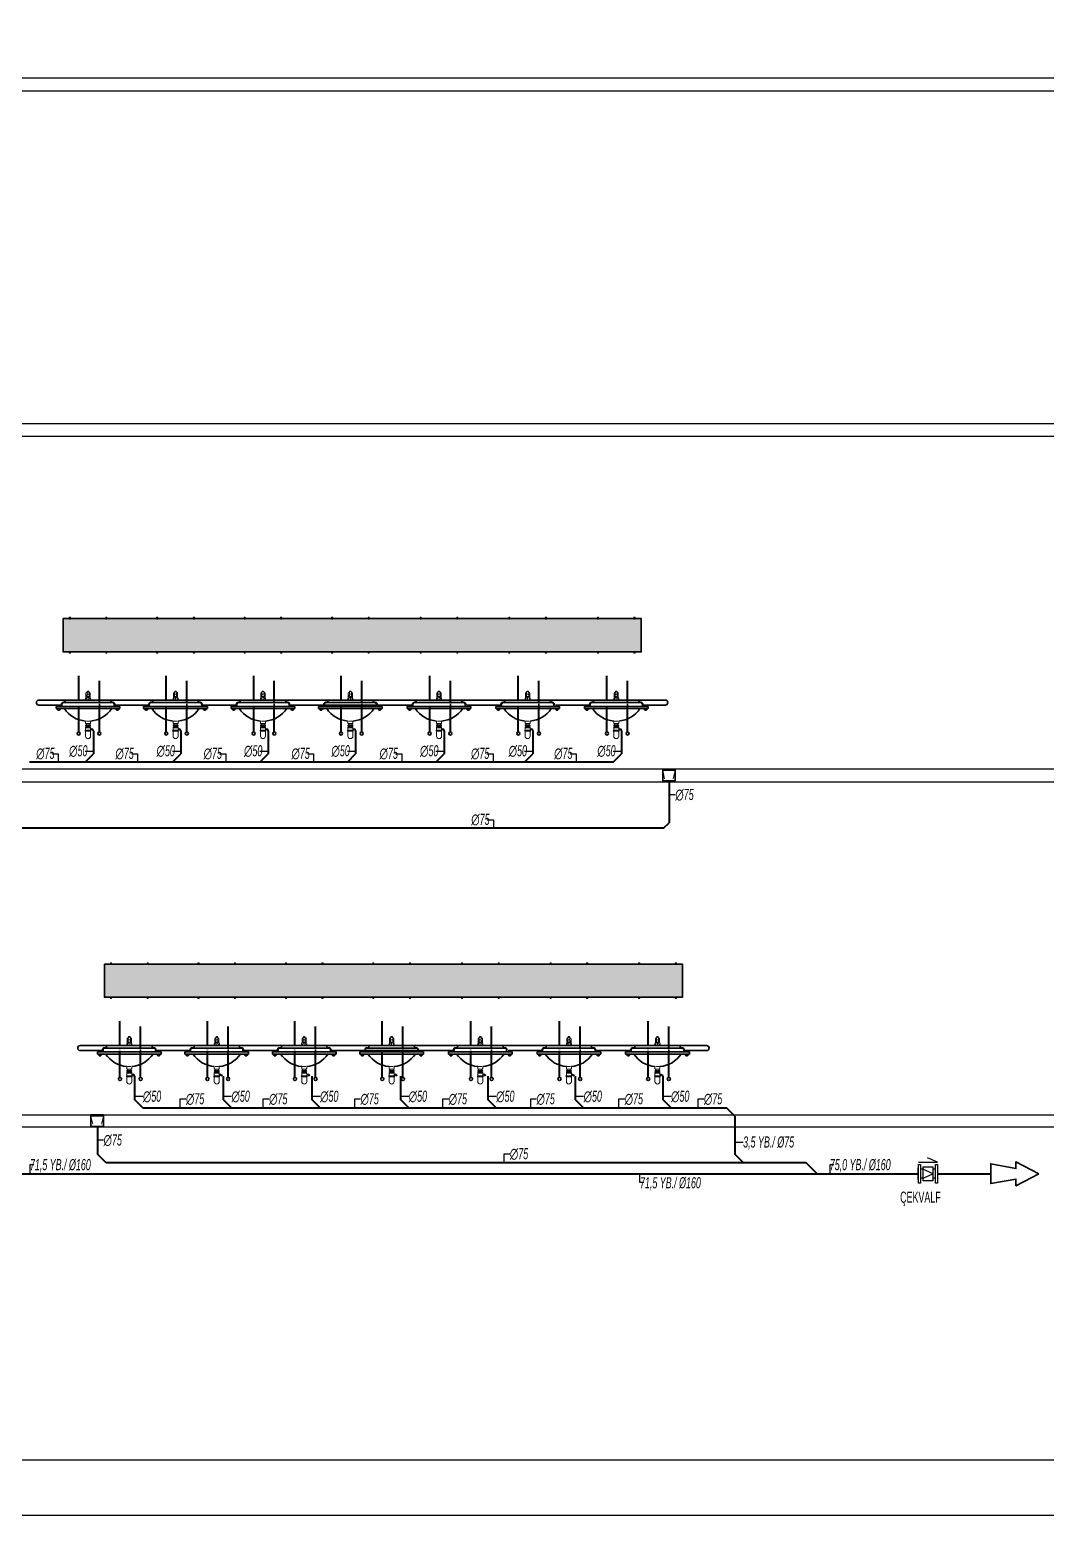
# Model space of a CAD drawing. Header units: centimetres. Extents: x 372964 to 529194, y 28783 to 59011.
# Drawn here: x 518176 to 520008, y 50011 to 52688 of the extents above; entities that cross this region are included whole.
import ezdxf
from ezdxf.enums import TextEntityAlignment as Align

# ---------------------------------------------------------------- set-up
doc = ezdxf.new("R2010")
doc.units = ezdxf.units.CM
doc.linetypes.add('SICAKSU1', pattern=[75, 60, -6, 0, -3, 0, -6])
doc.linetypes.add('SOGUKSU1', pattern=[72, 60, -6, 0, -6])
for name, color, linetype, lineweight in [('0-KRCN-SHT-02CIHAZ', 132, 'Continuous', 25), ('0-KRCN-SHT-LAVABO', 171, 'Continuous', 35), ('0-KRCN-SHT-PİSSU-BORU', 220, 'PISSU_LINE50', 40), ('0-KRCN-SHT-ROGAR', 151, 'Continuous', 35), ('0-KRCN-SHT-SICAKSU', 50, 'SICAKSU1', 40), ('0-KRCN-SHT-SOGUKSU', 141, 'SOGUKSU1', 40), ('0-KRCN-SHT-SÜZGEÇBANYO', 171, 'Continuous', 35), ('0-KRCN-SHT-YAZI-ÇAP-PİSSU', 41, 'Continuous', 30), ('0-KRCN-SHT-ÇEKVALF', 4, 'Continuous', 25), ('0-KRCN-Z-ANTET', 71, 'Continuous', 30)]:
    doc.layers.add(name, color=color, linetype=linetype, lineweight=lineweight)
doc.styles.add('MUF', font='isocpeur.ttf')
doc.styles.add('style2', font='ARIALN.TTF', dxfattribs={"height": 0.1})
doc.styles.add('ÇAP-2', font='ARIALNBI.TTF')
doc.linetypes.add('PISSU_LINE50', pattern='A,50,-10,["C",MUF,S=10,R=0,X=1,Y=-5],0', length=60)

# ---------------------------------------------------------------- blocks, each defined once
blk = doc.blocks.new('0-MEK-SHT-ZKLN-LAV.TEZGAHALTI YEDİLİ')
at = {"layer": '0-KRCN-SHT-LAVABO', "linetype": 'Continuous', "lineweight": 20}
h = blk.add_hatch(dxfattribs=at)
h.set_pattern_fill('DASH', color=120, scale=1.5, angle=45)
h.paths.add_polyline_path([(-285.8, 141), (-285.8, 141.6), (-284.4, 141.6), (-284.4, 141), (-241.9, 141), (-241.9, 141.6), (-240.5, 141.6), (-240.5, 141), (-180.8, 141), (-180.8, 141.6), (-179.4, 141.6), (-179.4, 141), (-136.8, 141), (-136.8, 141.6), (-135.4, 141.6), (-135.4, 141), (-75.7, 141), (-75.7, 141.6), (-74.3, 141.6), (-74.3, 141), (-31.8, 141), (-31.8, 141.6), (-30.4, 141.6), (-30.4, 141), (29.4, 141), (29.4, 141.6), (30.8, 141.6), (30.8, 141), (73.3, 141), (73.3, 141.6), (74.7, 141.6), (74.7, 141), (135.8, 141), (135.8, 141.6), (137.2, 141.6), (137.2, 141), (179.8, 141), (179.8, 141.6), (181.2, 141.6), (181.2, 141), (401.4, 141), (401.4, 181), (181.2, 181), (181.2, 180.4), (179.8, 180.4), (179.8, 181), (137.2, 181), (137.2, 180.4), (135.8, 180.4), (135.8, 181), (74.7, 181), (74.7, 180.4), (73.3, 180.4), (73.3, 181), (30.8, 181), (30.8, 180.4), (29.4, 180.4), (29.4, 181), (-30.4, 181), (-30.4, 180.4), (-31.8, 180.4), (-31.8, 181), (-74.3, 181), (-74.3, 180.4), (-75.7, 180.4), (-75.7, 181), (-135.4, 181), (-135.4, 180.4), (-136.8, 180.4), (-136.8, 181), (-179.4, 181), (-179.4, 180.4), (-180.8, 180.4), (-180.8, 181), (-240.5, 181), (-240.5, 180.4), (-241.9, 180.4), (-241.9, 181), (-284.4, 181), (-284.4, 180.4), (-285.8, 180.4), (-285.8, 181), (-293.1, 181), (-293.1, 141)])
at = {"layer": '0-KRCN-SHT-LAVABO', "color": 120, "linetype": 'Continuous', "lineweight": 20}
for p, q in [((-285.8, 182.5), (-285.8, 180.4)), ((-284.4, 182.5), (-285.8, 182.5)), ((-285.8, 180.4), (-284.4, 180.4)), ((-284.4, 180.4), (-284.4, 182.5)), ((-241.9, 180.4), (-241.9, 182.5)), ((-241.9, 182.5), (-240.5, 182.5)), ((-240.5, 180.4), (-241.9, 180.4)), ((-240.5, 182.5), (-240.5, 180.4)), ((-180.8, 182.5), (-180.8, 180.4)), ((-179.4, 182.5), (-180.8, 182.5)), ((-180.8, 180.4), (-179.4, 180.4)), ((-179.4, 180.4), (-179.4, 182.5)), ((-136.8, 180.4), (-136.8, 182.5)), ((-136.8, 182.5), (-135.4, 182.5)), ((-135.4, 180.4), (-136.8, 180.4)), ((-135.4, 182.5), (-135.4, 180.4)), ((-75.7, 182.5), (-75.7, 180.4)), ((-74.3, 182.5), (-75.7, 182.5)), ((-75.7, 180.4), (-74.3, 180.4)), ((-74.3, 180.4), (-74.3, 182.5)), ((-31.8, 180.4), (-31.8, 182.5)), ((-31.8, 182.5), (-30.4, 182.5)), ((-30.4, 180.4), (-31.8, 180.4)), ((-30.4, 182.5), (-30.4, 180.4)), ((29.4, 182.5), (29.4, 180.4)), ((30.8, 182.5), (29.4, 182.5)), ((29.4, 180.4), (30.8, 180.4)), ((30.8, 180.4), (30.8, 182.5)), ((73.3, 180.4), (73.3, 182.5)), ((73.3, 182.5), (74.7, 182.5)), ((74.7, 180.4), (73.3, 180.4)), ((74.7, 182.5), (74.7, 180.4)), ((135.8, 182.5), (135.8, 180.4)), ((137.2, 182.5), (135.8, 182.5)), ((135.8, 180.4), (137.2, 180.4)), ((137.2, 180.4), (137.2, 182.5)), ((179.8, 180.4), (179.8, 182.5)), ((179.8, 182.5), (181.2, 182.5)), ((181.2, 180.4), (179.8, 180.4)), ((181.2, 182.5), (181.2, 180.4)), ((242.3, 182.5), (242.3, 180.4)), ((243.7, 182.5), (242.3, 182.5)), ((242.3, 180.4), (243.7, 180.4)), ((243.7, 180.4), (243.7, 182.5)), ((286.2, 180.4), (286.2, 182.5)), ((286.2, 182.5), (287.6, 182.5)), ((287.6, 180.4), (286.2, 180.4)), ((287.6, 182.5), (287.6, 180.4)), ((348.7, 182.5), (348.7, 180.4)), ((350.1, 182.5), (348.7, 182.5)), ((348.7, 180.4), (350.1, 180.4)), ((350.1, 180.4), (350.1, 182.5)), ((392.7, 180.4), (392.7, 182.5)), ((392.7, 182.5), (394.1, 182.5)), ((394.1, 180.4), (392.7, 180.4)), ((394.1, 182.5), (394.1, 180.4)), ((-285.8, 139.5), (-285.8, 141.6)), ((-285.8, 141.6), (-284.4, 141.6)), ((-284.4, 139.5), (-285.8, 139.5)), ((-284.4, 141.6), (-284.4, 139.5)), ((-240.5, 141.6), (-241.9, 141.6)), ((-241.9, 141.6), (-241.9, 139.5)), ((-241.9, 139.5), (-240.5, 139.5)), ((-240.5, 139.5), (-240.5, 141.6)), ((-180.8, 139.5), (-180.8, 141.6)), ((-180.8, 141.6), (-179.4, 141.6)), ((-179.4, 139.5), (-180.8, 139.5)), ((-179.4, 141.6), (-179.4, 139.5)), ((-135.4, 141.6), (-136.8, 141.6)), ((-136.8, 141.6), (-136.8, 139.5)), ((-136.8, 139.5), (-135.4, 139.5)), ((-135.4, 139.5), (-135.4, 141.6)), ((-75.7, 139.5), (-75.7, 141.6)), ((-75.7, 141.6), (-74.3, 141.6)), ((-74.3, 139.5), (-75.7, 139.5)), ((-74.3, 141.6), (-74.3, 139.5)), ((-30.4, 141.6), (-31.8, 141.6)), ((-31.8, 141.6), (-31.8, 139.5)), ((-31.8, 139.5), (-30.4, 139.5)), ((-30.4, 139.5), (-30.4, 141.6)), ((29.4, 139.5), (29.4, 141.6)), ((29.4, 141.6), (30.8, 141.6)), ((30.8, 139.5), (29.4, 139.5)), ((30.8, 141.6), (30.8, 139.5)), ((74.7, 141.6), (73.3, 141.6)), ((73.3, 141.6), (73.3, 139.5)), ((73.3, 139.5), (74.7, 139.5)), ((74.7, 139.5), (74.7, 141.6)), ((135.8, 139.5), (135.8, 141.6)), ((135.8, 141.6), (137.2, 141.6)), ((137.2, 139.5), (135.8, 139.5)), ((137.2, 141.6), (137.2, 139.5)), ((181.2, 141.6), (179.8, 141.6)), ((179.8, 141.6), (179.8, 139.5)), ((179.8, 139.5), (181.2, 139.5)), ((181.2, 139.5), (181.2, 141.6)), ((242.3, 139.5), (242.3, 141.6)), ((242.3, 141.6), (243.7, 141.6)), ((243.7, 139.5), (242.3, 139.5)), ((243.7, 141.6), (243.7, 139.5)), ((287.6, 141.6), (286.2, 141.6)), ((286.2, 141.6), (286.2, 139.5)), ((286.2, 139.5), (287.6, 139.5)), ((287.6, 139.5), (287.6, 141.6)), ((348.7, 139.5), (348.7, 141.6)), ((348.7, 141.6), (350.1, 141.6)), ((350.1, 139.5), (348.7, 139.5)), ((350.1, 141.6), (350.1, 139.5)), ((394.1, 141.6), (392.7, 141.6)), ((392.7, 141.6), (392.7, 139.5)), ((392.7, 139.5), (394.1, 139.5)), ((394.1, 139.5), (394.1, 141.6)), ((-266.2, 85), (-264.4, 90.1)), ((-265.7, 86.5), (-265.7, 91.7)), ((-264, 93.4), (-264.4, 90.6)), ((-264.1, 93.2), (-262.3, 93.2)), ((-262.9, 93.9), (-263.4, 93.9)), ((-261.9, 90.6), (-262.3, 93.4)), ((-260.1, 85), (-261.9, 90.1)), ((-260.6, 86.5), (-260.6, 91.7)), ((-161.1, 85), (-159.4, 90.1)), ((-160.6, 86.5), (-160.6, 91.7)), ((-159, 93.4), (-159.4, 90.6)), ((-159, 93.2), (-157.2, 93.2)), ((-157.8, 93.9), (-158.4, 93.9)), ((-156.8, 90.6), (-157.2, 93.4)), ((-155, 85), (-156.8, 90.1)), ((-155.6, 86.5), (-155.6, 91.7)), ((-56.1, 85), (-54.3, 90.1)), ((-55.6, 86.5), (-55.6, 91.7)), ((-53.9, 93.4), (-54.3, 90.6)), ((-53.9, 93.2), (-52.1, 93.2)), ((-52.8, 93.9), (-53.3, 93.9)), ((-51.8, 90.6), (-52.2, 93.4)), ((-50, 85), (-51.8, 90.1)), ((-50.5, 86.5), (-50.5, 91.7)), ((49, 85), (50.8, 90.1)), ((49.5, 86.5), (49.5, 91.7)), ((51.1, 93.4), (50.8, 90.6)), ((51.1, 93.2), (52.9, 93.2)), ((52.3, 93.9), (51.7, 93.9)), ((53.3, 90.6), (52.9, 93.4)), ((55.1, 85), (53.3, 90.1)), ((54.5, 86.5), (54.5, 91.7)), ((155.4, 85), (157.2, 90.1)), ((156, 86.5), (156, 91.7)), ((157.6, 93.4), (157.2, 90.6)), ((157.6, 93.2), (159.4, 93.2)), ((158.8, 93.9), (158.2, 93.9)), ((159.7, 90.6), (159.4, 93.4)), ((161.5, 85), (159.7, 90.1)), ((161, 86.5), (161, 91.7)), ((261.9, 85), (263.7, 90.1)), ((262.4, 86.5), (262.4, 91.7)), ((264.1, 93.4), (263.7, 90.6)), ((264, 93.2), (265.8, 93.2)), ((265.2, 93.9), (264.7, 93.9)), ((266.2, 90.6), (265.8, 93.4)), ((268, 85), (266.2, 90.1)), ((267.5, 86.5), (267.5, 91.7)), ((368.4, 85), (370.1, 90.1)), ((368.9, 86.5), (368.9, 91.7)), ((370.5, 93.4), (370.1, 90.6)), ((370.5, 93.2), (372.3, 93.2)), ((371.7, 93.9), (371.1, 93.9)), ((372.7, 90.6), (372.3, 93.4)), ((374.5, 85), (372.7, 90.1)), ((373.9, 86.5), (373.9, 91.7)), ((-266.2, 83), (-266.2, 85)), ((-266.2, 83), (-260.1, 83)), ((-264.1, 86.6), (-266, 83)), ((-263.2, 86.6), (-263.2, 83)), ((-262.2, 86.6), (-260.3, 83)), ((-260.1, 83), (-260.1, 85)), ((-161.1, 83), (-161.1, 85)), ((-161.1, 83), (-155, 83)), ((-159.1, 86.6), (-161, 83)), ((-158.1, 86.6), (-158.1, 83)), ((-157.1, 86.6), (-155.2, 83)), ((-155, 83), (-155, 85)), ((-56.1, 83), (-56.1, 85)), ((-56.1, 83), (-50, 83)), ((-54, 86.6), (-55.9, 83)), ((-53, 86.6), (-53, 83)), ((-52.1, 86.6), (-50.2, 83)), ((-50, 83), (-50, 85)), ((49, 83), (49, 85)), ((49, 83), (55.1, 83)), ((51, 86.6), (49.2, 83)), ((52, 86.6), (52, 83)), ((53, 86.6), (54.9, 83)), ((55.1, 83), (55.1, 85)), ((155.4, 83), (155.4, 85)), ((155.4, 83), (161.5, 83)), ((157.5, 86.6), (155.6, 83)), ((158.5, 86.6), (158.5, 83)), ((159.5, 86.6), (161.3, 83)), ((161.5, 83), (161.5, 85)), ((261.9, 83), (261.9, 85)), ((261.9, 83), (268, 83)), ((264, 86.6), (262.1, 83)), ((264.9, 86.6), (264.9, 83)), ((265.9, 86.6), (267.8, 83)), ((268, 83), (268, 85)), ((368.4, 83), (368.4, 85)), ((368.4, 83), (374.5, 83)), ((370.4, 86.6), (368.5, 83)), ((371.4, 86.6), (371.4, 83)), ((372.4, 86.6), (374.3, 83)), ((374.5, 83), (374.5, 85)), ((-266.2, 55.3), (-266.2, 57.9)), ((-260.7, 54.8), (-265.7, 54.8)), ((-265.2, 54.8), (-265.2, 53.2)), ((-261.2, 54.8), (-261.2, 53.2)), ((-260.2, 57.9), (-260.2, 55.3)), ((-161.1, 55.3), (-161.1, 57.9)), ((-155.6, 54.8), (-160.6, 54.8)), ((-160.1, 54.8), (-160.1, 53.2)), ((-156.1, 54.8), (-156.1, 53.2)), ((-155.1, 57.9), (-155.1, 55.3)), ((-56, 55.3), (-56, 57.9)), ((-50.5, 54.8), (-55.5, 54.8)), ((-55, 54.8), (-55, 53.2)), ((-51, 54.8), (-51, 53.2)), ((-50, 57.9), (-50, 55.3)), ((49, 55.3), (49, 57.9)), ((54.5, 54.8), (49.5, 54.8)), ((50, 54.8), (50, 53.2)), ((54, 54.8), (54, 53.2)), ((55, 57.9), (55, 55.3)), ((155.5, 55.3), (155.5, 57.9)), ((161, 54.8), (156, 54.8)), ((156.5, 54.8), (156.5, 53.2)), ((160.5, 54.8), (160.5, 53.2)), ((161.5, 57.9), (161.5, 55.3)), ((261.9, 55.3), (261.9, 57.9)), ((267.4, 54.8), (262.4, 54.8)), ((262.9, 54.8), (262.9, 53.2)), ((266.9, 54.8), (266.9, 53.2)), ((267.9, 57.9), (267.9, 55.3)), ((368.4, 55.3), (368.4, 57.9)), ((373.9, 54.8), (368.9, 54.8)), ((369.4, 54.8), (369.4, 53.2)), ((373.4, 54.8), (373.4, 53.2)), ((374.4, 57.9), (374.4, 55.3)), ((-266.7, 46.3), (-266.7, 46.1)), ((-266.2, 49.3), (-266.2, 46.8)), ((-260.2, 46.8), (-266.2, 46.8)), ((-266.2, 45.6), (-260.2, 45.6)), ((-266.2, 45.6), (-266.2, 39.8)), ((-266.1, 52.7), (-266.1, 52.5)), ((-266.1, 50.5), (-266.1, 50.3)), ((-260.7, 49.8), (-265.7, 49.8)), ((-260.7, 53.2), (-265.6, 53.2)), ((-265.6, 52), (-260.7, 52)), ((-260.7, 51), (-265.6, 51)), ((-265.6, 49.8), (-260.7, 49.8)), ((-265.2, 52), (-265.2, 51)), ((-263.2, 36.8), (-263.2, 36.8)), ((-261.2, 52), (-261.2, 51)), ((-260.2, 52.5), (-260.2, 52.7)), ((-260.2, 50.3), (-260.2, 50.5)), ((-260.2, 46.8), (-260.2, 49.3)), ((-260.2, 39.8), (-260.2, 45.6)), ((-259.7, 46.1), (-259.7, 46.3)), ((-161.6, 46.3), (-161.6, 46.1)), ((-161.1, 52.7), (-161.1, 52.5)), ((-161.1, 50.5), (-161.1, 50.3)), ((-161.1, 49.3), (-161.1, 46.8)), ((-155.1, 46.8), (-161.1, 46.8)), ((-161.1, 45.6), (-155.1, 45.6)), ((-161.1, 45.6), (-161.1, 39.8)), ((-155.6, 53.2), (-160.6, 53.2)), ((-160.6, 52), (-155.6, 52)), ((-155.6, 51), (-160.6, 51)), ((-160.6, 49.8), (-155.6, 49.8)), ((-155.6, 49.8), (-160.6, 49.8)), ((-160.1, 52), (-160.1, 51)), ((-158.1, 36.8), (-158.1, 36.8)), ((-156.1, 52), (-156.1, 51)), ((-155.1, 52.5), (-155.1, 52.7)), ((-155.1, 50.3), (-155.1, 50.5)), ((-155.1, 46.8), (-155.1, 49.3)), ((-155.1, 39.8), (-155.1, 45.6)), ((-154.6, 46.1), (-154.6, 46.3)), ((-56.5, 46.3), (-56.5, 46.1)), ((-56, 52.7), (-56, 52.5)), ((-56, 50.5), (-56, 50.3)), ((-56, 49.3), (-56, 46.8)), ((-50, 46.8), (-56, 46.8)), ((-56, 45.6), (-50, 45.6)), ((-56, 45.6), (-56, 39.8)), ((-50.6, 53.2), (-55.5, 53.2)), ((-55.5, 52), (-50.6, 52)), ((-50.6, 51), (-55.5, 51)), ((-55.5, 49.8), (-50.6, 49.8)), ((-50.5, 49.8), (-55.5, 49.8)), ((-55, 52), (-55, 51)), ((-53, 36.8), (-53, 36.8)), ((-51, 52), (-51, 51)), ((-50.1, 52.5), (-50.1, 52.7)), ((-50.1, 50.3), (-50.1, 50.5)), ((-50, 46.8), (-50, 49.3)), ((-50, 39.8), (-50, 45.6)), ((-49.5, 46.1), (-49.5, 46.3)), ((48.5, 46.3), (48.5, 46.1)), ((49, 49.3), (49, 46.8)), ((55, 46.8), (49, 46.8)), ((49, 45.6), (55, 45.6)), ((49, 45.6), (49, 39.8)), ((49.1, 52.7), (49.1, 52.5)), ((49.1, 50.5), (49.1, 50.3)), ((54.5, 49.8), (49.5, 49.8)), ((54.5, 53.2), (49.6, 53.2)), ((49.6, 52), (54.5, 52)), ((54.5, 51), (49.6, 51)), ((49.6, 49.8), (54.5, 49.8)), ((50, 52), (50, 51)), ((52, 36.8), (52, 36.8)), ((54, 52), (54, 51)), ((55, 52.5), (55, 52.7)), ((55, 50.3), (55, 50.5)), ((55, 46.8), (55, 49.3)), ((55, 39.8), (55, 45.6)), ((55.5, 46.1), (55.5, 46.3)), ((155, 46.3), (155, 46.1)), ((155.5, 52.7), (155.5, 52.5)), ((155.5, 50.5), (155.5, 50.3)), ((155.5, 49.3), (155.5, 46.8)), ((161.5, 46.8), (155.5, 46.8)), ((155.5, 45.6), (161.5, 45.6)), ((155.5, 45.6), (155.5, 39.8)), ((160.9, 53.2), (156, 53.2)), ((156, 52), (160.9, 52)), ((160.9, 51), (156, 51)), ((156, 49.8), (160.9, 49.8)), ((161, 49.8), (156, 49.8)), ((156.5, 52), (156.5, 51)), ((158.5, 36.8), (158.5, 36.8)), ((160.5, 52), (160.5, 51)), ((161.4, 52.5), (161.4, 52.7)), ((161.4, 50.3), (161.4, 50.5)), ((161.5, 46.8), (161.5, 49.3)), ((161.5, 39.8), (161.5, 45.6)), ((162, 46.1), (162, 46.3)), ((261.4, 46.3), (261.4, 46.1)), ((261.9, 49.3), (261.9, 46.8)), ((267.9, 46.8), (261.9, 46.8)), ((261.9, 45.6), (267.9, 45.6)), ((261.9, 45.6), (261.9, 39.8)), ((262, 52.7), (262, 52.5)), ((262, 50.5), (262, 50.3)), ((267.4, 49.8), (262.4, 49.8)), ((267.4, 53.2), (262.5, 53.2)), ((262.5, 52), (267.4, 52)), ((267.4, 51), (262.5, 51)), ((262.5, 49.8), (267.4, 49.8)), ((262.9, 52), (262.9, 51)), ((264.9, 36.8), (264.9, 36.8)), ((266.9, 52), (266.9, 51)), ((267.9, 52.5), (267.9, 52.7)), ((267.9, 50.3), (267.9, 50.5)), ((267.9, 46.8), (267.9, 49.3)), ((267.9, 39.8), (267.9, 45.6)), ((268.4, 46.1), (268.4, 46.3)), ((367.9, 46.3), (367.9, 46.1)), ((368.4, 52.7), (368.4, 52.5)), ((368.4, 50.5), (368.4, 50.3)), ((368.4, 49.3), (368.4, 46.8)), ((374.4, 46.8), (368.4, 46.8)), ((368.4, 45.6), (374.4, 45.6)), ((368.4, 45.6), (368.4, 39.8)), ((373.9, 53.2), (368.9, 53.2)), ((368.9, 52), (373.9, 52)), ((373.9, 51), (368.9, 51)), ((368.9, 49.8), (373.9, 49.8)), ((373.9, 49.8), (368.9, 49.8)), ((369.4, 52), (369.4, 51)), ((371.4, 36.8), (371.4, 36.8)), ((373.4, 52), (373.4, 51)), ((374.4, 52.5), (374.4, 52.7)), ((374.4, 50.3), (374.4, 50.5)), ((374.4, 46.8), (374.4, 49.3)), ((374.4, 39.8), (374.4, 45.6)), ((374.9, 46.1), (374.9, 46.3))]:
    blk.add_line(p, q, dxfattribs=at)
at = {"layer": '0-KRCN-SHT-LAVABO', "linetype": 'Continuous'}
for p, q in [((430.4, 83), (-322.2, 83)), ((-295.2, 77), (-322.2, 77)), ((-301.4, 75.4), (-301.4, 72.9)), ((-224.9, 75.4), (-301.4, 75.4)), ((-301.4, 72.9), (-224.9, 72.9)), ((-300.3, 72.9), (-300.3, 71.9)), ((-296.8, 71.7), (-299.9, 71.7)), ((-299.4, 77), (-299.4, 75.4)), ((-299.4, 72.9), (-299.4, 71.9)), ((-299.4, 71.7), (-299.4, 70.9)), ((-297.4, 77), (-297.4, 75.4)), ((-297.4, 72.9), (-297.4, 71.9)), ((-297.4, 71.7), (-297.4, 70.9)), ((-296.5, 72.9), (-296.5, 71.9)), ((-295.2, 77), (-295.2, 78)), ((-294.7, 78), (-294.7, 75.9)), ((-292.7, 80.5), (-290.5, 80.5)), ((-233.7, 80), (-292.7, 80)), ((-290.5, 83), (-290.5, 80.5)), ((-235.8, 83), (-235.8, 80.5)), ((-233.7, 80.5), (-235.8, 80.5)), ((-231.7, 75.9), (-231.7, 78)), ((-231.2, 77), (-231.2, 78)), ((-231.2, 77), (-190.1, 77)), ((-229.8, 72.9), (-229.8, 71.9)), ((-229.5, 71.7), (-226.4, 71.7)), ((-228.9, 77), (-228.9, 75.4)), ((-228.9, 72.9), (-228.9, 71.9)), ((-228.9, 71.7), (-228.9, 70.9)), ((-226.9, 77), (-226.9, 75.4)), ((-226.9, 72.9), (-226.9, 71.9)), ((-226.9, 71.7), (-226.9, 70.9)), ((-226, 72.9), (-226, 71.9)), ((-224.9, 72.9), (-224.9, 75.4)), ((-196.4, 75.4), (-196.4, 72.9)), ((-119.8, 75.4), (-196.4, 75.4)), ((-196.4, 72.9), (-119.8, 72.9)), ((-195.2, 72.9), (-195.2, 71.9)), ((-191.8, 71.7), (-194.9, 71.7)), ((-194.3, 77), (-194.3, 75.4)), ((-194.3, 72.9), (-194.3, 71.9)), ((-194.3, 71.7), (-194.3, 70.9)), ((-192.3, 77), (-192.3, 75.4)), ((-192.3, 72.9), (-192.3, 71.9)), ((-192.3, 71.7), (-192.3, 70.9)), ((-191.4, 72.9), (-191.4, 71.9)), ((-190.1, 77), (-190.1, 78)), ((-190.1, 77), (-190.1, 78)), ((-189.6, 78), (-189.6, 75.9)), ((-187.6, 80.5), (-185.4, 80.5)), ((-128.6, 80), (-187.6, 80)), ((-185.4, 83), (-185.4, 80.5)), ((-130.8, 83), (-130.8, 80.5)), ((-128.6, 80.5), (-130.8, 80.5)), ((-126.6, 75.9), (-126.6, 78)), ((-126.1, 77), (-126.1, 78)), ((-126.1, 77), (-85, 77)), ((-124.8, 72.9), (-124.8, 71.9)), ((-124.4, 71.7), (-121.3, 71.7)), ((-123.9, 77), (-123.9, 75.4)), ((-123.9, 72.9), (-123.9, 71.9)), ((-123.9, 71.7), (-123.9, 70.9)), ((-121.9, 77), (-121.9, 75.4)), ((-121.9, 72.9), (-121.9, 71.9)), ((-121.9, 71.7), (-121.9, 70.9)), ((-121, 72.9), (-121, 71.9)), ((-119.8, 72.9), (-119.8, 75.4)), ((-91.3, 75.4), (-91.3, 72.9)), ((-14.8, 75.4), (-91.3, 75.4)), ((-91.3, 72.9), (-14.8, 72.9)), ((-90.2, 72.9), (-90.2, 71.9)), ((-86.7, 71.7), (-89.8, 71.7)), ((-89.3, 77), (-89.3, 75.4)), ((-89.3, 72.9), (-89.3, 71.9)), ((-89.3, 71.7), (-89.3, 70.9)), ((-87.3, 77), (-87.3, 75.4)), ((-87.3, 72.9), (-87.3, 71.9)), ((-87.3, 71.7), (-87.3, 70.9)), ((-86.4, 72.9), (-86.4, 71.9)), ((-85, 77), (-85, 78)), ((-84.5, 78), (-84.5, 75.9)), ((-82.5, 80.5), (-80.4, 80.5)), ((-23.5, 80), (-82.5, 80)), ((-80.4, 83), (-80.4, 80.5)), ((-25.7, 83), (-25.7, 80.5)), ((-23.5, 80.5), (-25.7, 80.5)), ((-21.5, 75.9), (-21.5, 78)), ((-21, 77), (-21, 78)), ((-21, 77), (126.5, 77)), ((-19.7, 72.9), (-19.7, 71.9)), ((-19.4, 71.7), (-16.3, 71.7)), ((-18.8, 77), (-18.8, 75.4)), ((-18.8, 72.9), (-18.8, 71.9)), ((-18.8, 71.7), (-18.8, 70.9)), ((-16.8, 77), (-16.8, 75.4)), ((-16.8, 72.9), (-16.8, 71.9)), ((-16.8, 71.7), (-16.8, 70.9)), ((-15.9, 72.9), (-15.9, 71.9)), ((-14.8, 72.9), (-14.8, 75.4)), ((13.7, 75.4), (13.7, 72.9)), ((90.3, 75.4), (13.7, 75.4)), ((13.7, 72.9), (90.3, 72.9)), ((14.9, 72.9), (14.9, 71.9)), ((18.3, 71.7), (15.3, 71.7)), ((15.8, 77), (15.8, 75.4)), ((15.8, 72.9), (15.8, 71.9)), ((15.8, 71.7), (15.8, 70.9)), ((17.8, 77), (17.8, 75.4)), ((17.8, 72.9), (17.8, 71.9)), ((17.8, 71.7), (17.8, 70.9)), ((18.7, 72.9), (18.7, 71.9)), ((20, 77), (20, 78)), ((20.5, 78), (20.5, 75.9)), ((22.5, 80.5), (24.7, 80.5)), ((81.5, 80), (22.5, 80)), ((24.7, 83), (24.7, 80.5)), ((79.4, 83), (79.4, 80.5)), ((81.5, 80.5), (79.4, 80.5)), ((83.5, 75.9), (83.5, 78)), ((84, 77), (84, 78)), ((85.3, 72.9), (85.3, 71.9)), ((85.7, 71.7), (88.8, 71.7)), ((86.2, 77), (86.2, 75.4)), ((86.2, 72.9), (86.2, 71.9)), ((86.2, 71.7), (86.2, 70.9)), ((88.2, 77), (88.2, 75.4)), ((88.2, 72.9), (88.2, 71.9)), ((88.2, 71.7), (88.2, 70.9)), ((89.1, 72.9), (89.1, 71.9)), ((90.3, 72.9), (90.3, 75.4)), ((120.2, 75.4), (120.2, 72.9)), ((196.8, 75.4), (120.2, 75.4)), ((120.2, 72.9), (196.8, 72.9)), ((121.4, 72.9), (121.4, 71.9)), ((124.8, 71.7), (121.7, 71.7)), ((122.3, 77), (122.3, 75.4)), ((122.3, 72.9), (122.3, 71.9)), ((122.3, 71.7), (122.3, 70.9)), ((124.3, 77), (124.3, 75.4)), ((124.3, 72.9), (124.3, 71.9)), ((124.3, 71.7), (124.3, 70.9)), ((125.2, 72.9), (125.2, 71.9)), ((126.5, 77), (126.5, 78)), ((127, 78), (127, 75.9)), ((129, 80.5), (131.1, 80.5)), ((188, 80), (129, 80)), ((131.1, 83), (131.1, 80.5)), ((185.8, 83), (185.8, 80.5)), ((188, 80.5), (185.8, 80.5)), ((190, 75.9), (190, 78)), ((190.5, 77), (190.5, 78)), ((191.8, 72.9), (191.8, 71.9)), ((191.9, 77), (232.9, 77)), ((192.2, 71.7), (195.2, 71.7)), ((192.7, 77), (192.7, 75.4)), ((192.7, 72.9), (192.7, 71.9)), ((192.7, 71.7), (192.7, 70.9)), ((194.7, 77), (194.7, 75.4)), ((194.7, 72.9), (194.7, 71.9)), ((194.7, 71.7), (194.7, 70.9)), ((195.6, 72.9), (195.6, 71.9)), ((196.8, 72.9), (196.8, 75.4)), ((226.7, 75.4), (226.7, 72.9)), ((303.2, 75.4), (226.7, 75.4)), ((226.7, 72.9), (303.2, 72.9)), ((227.8, 72.9), (227.8, 71.9)), ((231.3, 71.7), (228.2, 71.7)), ((228.7, 77), (228.7, 75.4)), ((228.7, 72.9), (228.7, 71.9)), ((228.7, 71.7), (228.7, 70.9)), ((230.7, 77), (230.7, 75.4)), ((230.7, 72.9), (230.7, 71.9)), ((230.7, 71.7), (230.7, 70.9)), ((231.6, 72.9), (231.6, 71.9)), ((232.9, 77), (232.9, 78)), ((233.4, 78), (233.4, 75.9)), ((235.4, 80.5), (237.6, 80.5)), ((294.4, 80), (235.4, 80)), ((237.6, 83), (237.6, 80.5)), ((292.3, 83), (292.3, 80.5)), ((294.4, 80.5), (292.3, 80.5)), ((296.4, 75.9), (296.4, 78)), ((296.9, 77), (296.9, 78)), ((298.3, 77), (339.4, 77)), ((298.3, 72.9), (298.3, 71.9)), ((298.6, 71.7), (301.7, 71.7)), ((299.2, 77), (299.2, 75.4)), ((299.2, 72.9), (299.2, 71.9)), ((299.2, 71.7), (299.2, 70.9)), ((301.2, 77), (301.2, 75.4)), ((301.2, 72.9), (301.2, 71.9)), ((301.2, 71.7), (301.2, 70.9)), ((302.1, 72.9), (302.1, 71.9)), ((303.2, 72.9), (303.2, 75.4)), ((333.1, 75.4), (333.1, 72.9)), ((409.7, 75.4), (333.1, 75.4)), ((333.1, 72.9), (409.7, 72.9)), ((334.3, 72.9), (334.3, 71.9)), ((337.7, 71.7), (334.6, 71.7)), ((335.2, 77), (335.2, 75.4)), ((335.2, 72.9), (335.2, 71.9)), ((335.2, 71.7), (335.2, 70.9)), ((337.2, 77), (337.2, 75.4)), ((337.2, 72.9), (337.2, 71.9)), ((337.2, 71.7), (337.2, 70.9)), ((338.1, 72.9), (338.1, 71.9)), ((339.4, 77), (339.4, 78)), ((339.9, 78), (339.9, 75.9)), ((341.9, 80.5), (344.1, 80.5)), ((400.9, 80), (341.9, 80)), ((344.1, 83), (344.1, 80.5)), ((398.7, 83), (398.7, 80.5)), ((400.9, 80.5), (398.7, 80.5)), ((402.9, 75.9), (402.9, 78)), ((403.4, 77), (403.4, 78)), ((403.4, 77), (430.4, 77)), ((404.7, 72.9), (404.7, 71.9)), ((405.1, 71.7), (408.2, 71.7)), ((405.6, 77), (405.6, 75.4)), ((405.6, 72.9), (405.6, 71.9)), ((405.6, 71.7), (405.6, 70.9)), ((407.6, 77), (407.6, 75.4)), ((407.6, 72.9), (407.6, 71.9)), ((407.6, 71.7), (407.6, 70.9)), ((408.5, 72.9), (408.5, 71.9)), ((409.7, 72.9), (409.7, 75.4)), ((-297.4, 70.9), (-299.4, 70.9)), ((-228.9, 70.9), (-226.9, 70.9)), ((-192.3, 70.9), (-194.3, 70.9)), ((-123.9, 70.9), (-121.9, 70.9)), ((-87.3, 70.9), (-89.3, 70.9)), ((-18.8, 70.9), (-16.8, 70.9)), ((17.8, 70.9), (15.8, 70.9)), ((86.2, 70.9), (88.2, 70.9)), ((124.3, 70.9), (122.3, 70.9)), ((192.7, 70.9), (194.7, 70.9)), ((230.7, 70.9), (228.7, 70.9)), ((299.2, 70.9), (301.2, 70.9)), ((337.2, 70.9), (335.2, 70.9)), ((405.6, 70.9), (407.6, 70.9))]:
    blk.add_line(p, q, dxfattribs=at)
blk.add_lwpolyline([(-293.1, 181), (401.4, 181), (401.4, 141), (-293.1, 141)], close=True, dxfattribs=at)
at = {"layer": '0-KRCN-SHT-LAVABO', "color": 120, "linetype": 'Continuous', "lineweight": 20}
for points in [[(-264.4, 90.1), (-264.4, 87.3), (-261.9, 87.3), (-261.9, 90.1)], [(-159.4, 90.1), (-159.4, 87.3), (-156.8, 87.3), (-156.8, 90.1)], [(-54.3, 90.1), (-54.3, 87.3), (-51.8, 87.3), (-51.8, 90.1)], [(50.8, 90.1), (50.8, 87.3), (53.3, 87.3), (53.3, 90.1)], [(157.2, 90.1), (157.2, 87.3), (159.7, 87.3), (159.7, 90.1)], [(263.7, 90.1), (263.7, 87.3), (266.2, 87.3), (266.2, 90.1)], [(370.1, 90.1), (370.1, 87.3), (372.7, 87.3), (372.7, 90.1)]]:
    blk.add_lwpolyline(points, close=True, dxfattribs=at)
at = {"layer": '0-KRCN-SHT-LAVABO', "linetype": 'Continuous'}
for centre in [(-274.4, 42.9), (-249.6, 42.9), (-169.3, 42.9), (-144.5, 42.9), (-64.2, 42.9), (-39.4, 42.9), (40.8, 42.9), (65.6, 42.9), (147.3, 42.9), (172.1, 42.9), (253.7, 42.9), (278.5, 42.9), (360.2, 42.9), (385, 42.9)]:
    blk.add_circle(centre, 1.84, dxfattribs=at)
at = {"layer": '0-KRCN-SHT-LAVABO', "color": 120, "linetype": 'Continuous', "lineweight": 20}
for centre, radius, start, end in [((-263.2, 89.7), 3.23, 107.405, 141.3143), ((-263.4, 93.3), 0.6, 90, 171.8814), ((-262.9, 93.3), 0.6, 8.1186, 90), ((-263.2, 89.7), 3.23, 38.6857, 72.595), ((-158.1, 89.7), 3.23, 107.405, 141.3143), ((-158.4, 93.3), 0.6, 90, 171.8814), ((-157.8, 93.3), 0.6, 8.1186, 90), ((-158.1, 89.7), 3.23, 38.6857, 72.595), ((-53, 89.7), 3.23, 107.405, 141.3143), ((-53.3, 93.3), 0.6, 90, 171.8814), ((-52.8, 93.3), 0.6, 8.1186, 90), ((-53, 89.7), 3.23, 38.6857, 72.595), ((52, 89.7), 3.23, 107.405, 141.3143), ((51.7, 93.3), 0.6, 90, 171.8814), ((52.3, 93.3), 0.6, 8.1186, 90), ((52, 89.7), 3.23, 38.6857, 72.595), ((158.5, 89.7), 3.23, 107.405, 141.3143), ((158.2, 93.3), 0.6, 90, 171.8814), ((158.8, 93.3), 0.6, 8.1186, 90), ((158.5, 89.7), 3.23, 38.6857, 72.595), ((264.9, 89.7), 3.23, 107.405, 141.3143), ((264.7, 93.3), 0.6, 90, 171.8814), ((265.2, 93.3), 0.6, 8.1186, 90), ((264.9, 89.7), 3.23, 38.6857, 72.595), ((371.4, 89.7), 3.23, 107.405, 141.3143), ((371.1, 93.3), 0.6, 90, 171.8814), ((371.7, 93.3), 0.6, 8.1186, 90), ((371.4, 89.7), 3.23, 38.6857, 72.595), ((-265.7, 55.3), 0.5, 180, 270), ((-263.2, 92), 34.3, 266.6528, 273.3472), ((-260.7, 55.3), 0.5, 270, 0), ((-160.6, 55.3), 0.5, 180, 270), ((-158.1, 92), 34.3, 266.6528, 273.3472), ((-155.6, 55.3), 0.5, 270, 0), ((-55.5, 55.3), 0.5, 180, 270), ((-53, 92), 34.3, 266.6528, 273.3472), ((-50.5, 55.3), 0.5, 270, 0), ((49.5, 55.3), 0.5, 180, 270), ((52, 92), 34.3, 266.6528, 273.3472), ((54.5, 55.3), 0.5, 270, 0), ((156, 55.3), 0.5, 180, 270), ((158.5, 92), 34.3, 266.6528, 273.3472), ((161, 55.3), 0.5, 270, 0), ((262.4, 55.3), 0.5, 180, 270), ((264.9, 92), 34.3, 266.6528, 273.3472), ((267.4, 55.3), 0.5, 270, 0), ((368.9, 55.3), 0.5, 180, 270), ((371.4, 92), 34.3, 266.6528, 273.3472), ((373.9, 55.3), 0.5, 270, 0), ((-266.2, 46.3), 0.5, 90, 180), ((-266.2, 46.1), 0.5, 180, 270), ((-265.7, 49.3), 0.5, 90, 180), ((-263.2, 39.8), 3, 180, 270), ((-265.6, 52.7), 0.5, 90, 180), ((-265.6, 52.5), 0.5, 180, 270), ((-265.6, 50.5), 0.5, 90, 180), ((-265.6, 50.3), 0.5, 180, 270), ((-263.2, 39.8), 3, 270, 0), ((-260.7, 52.7), 0.5, 0, 90), ((-260.7, 52.5), 0.5, 270, 0), ((-260.7, 50.5), 0.5, 0, 90), ((-260.7, 50.3), 0.5, 270, 0), ((-260.7, 49.3), 0.5, 0, 90), ((-260.2, 46.3), 0.5, 0, 90), ((-260.2, 46.1), 0.5, 270, 0), ((-161.1, 46.3), 0.5, 90, 180), ((-161.1, 46.1), 0.5, 180, 270), ((-160.6, 52.7), 0.5, 90, 180), ((-160.6, 52.5), 0.5, 180, 270), ((-160.6, 50.5), 0.5, 90, 180), ((-160.6, 50.3), 0.5, 180, 270), ((-160.6, 49.3), 0.5, 90, 180), ((-158.1, 39.8), 3, 180, 270), ((-158.1, 39.8), 3, 270, 0), ((-155.6, 52.7), 0.5, 0, 90), ((-155.6, 52.5), 0.5, 270, 0), ((-155.6, 50.5), 0.5, 0, 90), ((-155.6, 50.3), 0.5, 270, 0), ((-155.6, 49.3), 0.5, 0, 90), ((-155.1, 46.3), 0.5, 0, 90), ((-155.1, 46.1), 0.5, 270, 0), ((-56, 46.3), 0.5, 90, 180), ((-56, 46.1), 0.5, 180, 270), ((-55.5, 52.7), 0.5, 90, 180), ((-55.5, 52.5), 0.5, 180, 270), ((-55.5, 50.5), 0.5, 90, 180), ((-55.5, 50.3), 0.5, 180, 270), ((-55.5, 49.3), 0.5, 90, 180), ((-53, 39.8), 3, 180, 270), ((-53, 39.8), 3, 270, 0), ((-50.6, 52.7), 0.5, 0, 90), ((-50.6, 52.5), 0.5, 270, 0), ((-50.6, 50.5), 0.5, 0, 90), ((-50.6, 50.3), 0.5, 270, 0), ((-50.5, 49.3), 0.5, 0, 90), ((-50, 46.3), 0.5, 0, 90), ((-50, 46.1), 0.5, 270, 0), ((49, 46.3), 0.5, 90, 180), ((49, 46.1), 0.5, 180, 270), ((49.5, 49.3), 0.5, 90, 180), ((52, 39.8), 3, 180, 270), ((49.6, 52.7), 0.5, 90, 180), ((49.6, 52.5), 0.5, 180, 270), ((49.6, 50.5), 0.5, 90, 180), ((49.6, 50.3), 0.5, 180, 270), ((52, 39.8), 3, 270, 0), ((54.5, 52.7), 0.5, 0, 90), ((54.5, 52.5), 0.5, 270, 0), ((54.5, 50.5), 0.5, 0, 90), ((54.5, 50.3), 0.5, 270, 0), ((54.5, 49.3), 0.5, 0, 90), ((55, 46.3), 0.5, 0, 90), ((55, 46.1), 0.5, 270, 0), ((155.5, 46.3), 0.5, 90, 180), ((155.5, 46.1), 0.5, 180, 270), ((156, 52.7), 0.5, 90, 180), ((156, 52.5), 0.5, 180, 270), ((156, 50.5), 0.5, 90, 180), ((156, 50.3), 0.5, 180, 270), ((156, 49.3), 0.5, 90, 180), ((158.5, 39.8), 3, 180, 270), ((158.5, 39.8), 3, 270, 0), ((160.9, 52.7), 0.5, 0, 90), ((160.9, 52.5), 0.5, 270, 0), ((160.9, 50.5), 0.5, 0, 90), ((160.9, 50.3), 0.5, 270, 0), ((161, 49.3), 0.5, 0, 90), ((161.5, 46.3), 0.5, 0, 90), ((161.5, 46.1), 0.5, 270, 0), ((261.9, 46.3), 0.5, 90, 180), ((261.9, 46.1), 0.5, 180, 270), ((262.4, 49.3), 0.5, 90, 180), ((264.9, 39.8), 3, 180, 270), ((262.5, 52.7), 0.5, 90, 180), ((262.5, 52.5), 0.5, 180, 270), ((262.5, 50.5), 0.5, 90, 180), ((262.5, 50.3), 0.5, 180, 270), ((264.9, 39.8), 3, 270, 0), ((267.4, 52.7), 0.5, 0, 90), ((267.4, 52.5), 0.5, 270, 0), ((267.4, 50.5), 0.5, 0, 90), ((267.4, 50.3), 0.5, 270, 0), ((267.4, 49.3), 0.5, 0, 90), ((267.9, 46.3), 0.5, 0, 90), ((267.9, 46.1), 0.5, 270, 0), ((368.4, 46.3), 0.5, 90, 180), ((368.4, 46.1), 0.5, 180, 270), ((368.9, 52.7), 0.5, 90, 180), ((368.9, 52.5), 0.5, 180, 270), ((368.9, 50.5), 0.5, 90, 180), ((368.9, 50.3), 0.5, 180, 270), ((368.9, 49.3), 0.5, 90, 180), ((371.4, 39.8), 3, 180, 270), ((371.4, 39.8), 3, 270, 0), ((373.9, 52.7), 0.5, 0, 90), ((373.9, 52.5), 0.5, 270, 0), ((373.9, 50.5), 0.5, 0, 90), ((373.9, 50.3), 0.5, 270, 0), ((373.9, 49.3), 0.5, 0, 90), ((374.4, 46.3), 0.5, 0, 90), ((374.4, 46.1), 0.5, 270, 0)]:
    blk.add_arc(centre, radius, start, end, dxfattribs=at)
at = {"layer": '0-KRCN-SHT-LAVABO', "linetype": 'Continuous'}
for centre, radius, start, end in [((-322.2, 80), 3, 90, 270), ((-299.8, 72.5), 0.801, 235.8042, 304.1958), ((-298.4, 75.4), 3.65, 254.1142, 285.8858), ((-296.9, 72.5), 0.801, 235.8042, 304.1958), ((-292.7, 78), 2.5, 90, 180), ((-292.7, 78), 2, 90, 180), ((-294.2, 75.9), 0.5, 180, 270), ((-263.2, 92), 34.3, 213.8452, 264.9756), ((-263.2, 92), 34.3, 275.0244, 326.1548), ((-233.7, 78), 2.5, 0, 90), ((-233.7, 78), 2, 0, 90), ((-232.2, 75.9), 0.5, 270, 0), ((-229.4, 72.5), 0.801, 235.8042, 304.1958), ((-227.9, 75.4), 3.65, 254.1142, 285.8858), ((-226.5, 72.5), 0.801, 235.8042, 304.1958), ((-194.8, 72.5), 0.801, 235.8042, 304.1958), ((-193.3, 75.4), 3.65, 254.1142, 285.8858), ((-191.9, 72.5), 0.801, 235.8042, 304.1958), ((-187.6, 78), 2.5, 90, 180), ((-187.6, 78), 2, 90, 180), ((-189.1, 75.9), 0.5, 180, 270), ((-158.1, 92), 34.3, 213.8452, 264.9756), ((-158.1, 92), 34.3, 275.0244, 326.1548), ((-128.6, 78), 2.5, 0, 90), ((-128.6, 78), 2, 0, 90), ((-127.1, 75.9), 0.5, 270, 0), ((-124.3, 72.5), 0.801, 235.8042, 304.1958), ((-122.9, 75.4), 3.65, 254.1142, 285.8858), ((-121.4, 72.5), 0.801, 235.8042, 304.1958), ((-89.7, 72.5), 0.801, 235.8042, 304.1958), ((-88.3, 75.4), 3.65, 254.1142, 285.8858), ((-86.8, 72.5), 0.801, 235.8042, 304.1958), ((-82.5, 78), 2.5, 90, 180), ((-82.5, 78), 2, 90, 180), ((-84, 75.9), 0.5, 180, 270), ((-53, 92), 34.3, 213.8452, 264.9756), ((-53, 92), 34.3, 275.0244, 326.1548), ((-23.5, 78), 2.5, 0, 90), ((-23.5, 78), 2, 0, 90), ((-22, 75.9), 0.5, 270, 0), ((-19.3, 72.5), 0.801, 235.8042, 304.1958), ((-17.8, 75.4), 3.65, 254.1142, 285.8858), ((-16.4, 72.5), 0.801, 235.8042, 304.1958), ((15.3, 72.5), 0.801, 235.8042, 304.1958), ((16.8, 75.4), 3.65, 254.1142, 285.8858), ((18.2, 72.5), 0.801, 235.8042, 304.1958), ((22.5, 78), 2.5, 90, 180), ((22.5, 78), 2, 90, 180), ((21, 75.9), 0.5, 180, 270), ((52, 92), 34.3, 213.8452, 264.9756), ((52, 92), 34.3, 275.0244, 326.1548), ((81.5, 78), 2.5, 0, 90), ((81.5, 78), 2, 0, 90), ((83, 75.9), 0.5, 270, 0), ((85.8, 72.5), 0.801, 235.8042, 304.1958), ((87.2, 75.4), 3.65, 254.1142, 285.8858), ((88.7, 72.5), 0.801, 235.8042, 304.1958), ((121.8, 72.5), 0.801, 235.8042, 304.1958), ((123.3, 75.4), 3.65, 254.1142, 285.8858), ((124.7, 72.5), 0.801, 235.8042, 304.1958), ((129, 78), 2.5, 90, 180), ((129, 78), 2, 90, 180), ((127.5, 75.9), 0.5, 180, 270), ((158.5, 92), 34.3, 213.8452, 264.9756), ((158.5, 92), 34.3, 275.0244, 326.1548), ((188, 78), 2.5, 0, 90), ((188, 78), 2, 0, 90), ((189.5, 75.9), 0.5, 270, 0), ((192.3, 72.5), 0.801, 235.8042, 304.1958), ((193.7, 75.4), 3.65, 254.1142, 285.8858), ((195.2, 72.5), 0.801, 235.8042, 304.1958), ((228.3, 72.5), 0.801, 235.8042, 304.1958), ((229.7, 75.4), 3.65, 254.1142, 285.8858), ((231.2, 72.5), 0.801, 235.8042, 304.1958), ((235.4, 78), 2.5, 90, 180), ((235.4, 78), 2, 90, 180), ((233.9, 75.9), 0.5, 180, 270), ((264.9, 92), 34.3, 213.8452, 264.9756), ((264.9, 92), 34.3, 275.0244, 326.1548), ((294.4, 78), 2.5, 0, 90), ((294.4, 78), 2, 0, 90), ((295.9, 75.9), 0.5, 270, 0), ((298.7, 72.5), 0.801, 235.8042, 304.1958), ((300.2, 75.4), 3.65, 254.1142, 285.8858), ((301.6, 72.5), 0.801, 235.8042, 304.1958), ((334.7, 72.5), 0.801, 235.8042, 304.1958), ((336.2, 75.4), 3.65, 254.1142, 285.8858), ((337.6, 72.5), 0.801, 235.8042, 304.1958), ((341.9, 78), 2.5, 90, 180), ((341.9, 78), 2, 90, 180), ((340.4, 75.9), 0.5, 180, 270), ((371.4, 92), 34.3, 213.8452, 264.9756), ((371.4, 92), 34.3, 275.0244, 326.1548), ((400.9, 78), 2.5, 0, 90), ((400.9, 78), 2, 0, 90), ((402.4, 75.9), 0.5, 270, 0), ((405.2, 72.5), 0.801, 235.8042, 304.1958), ((406.6, 75.4), 3.65, 254.1142, 285.8858), ((408.1, 72.5), 0.801, 235.8042, 304.1958), ((430.4, 80), 3, 270, 90)]:
    blk.add_arc(centre, radius, start, end, dxfattribs=at)
at = {"layer": '0-KRCN-SHT-PİSSU-BORU', "ltscale": 0.5}
for p, q in [((-260.2, 48.2), (-258.9, 48.2)), ((-155.1, 48.2), (-153.8, 48.2)), ((-50, 48.2), (-48.7, 48.2)), ((55, 48.2), (56.3, 48.2)), ((161.5, 48.2), (162.8, 48.2)), ((267.9, 48.2), (269.2, 48.2)), ((374.4, 48.2), (375.7, 48.2))]:
    blk.add_line(p, q, dxfattribs=at)
for centre in [(-258.9, 46.2), (-153.8, 46.2), (-48.7, 46.2), (56.3, 46.2), (162.8, 46.2), (269.2, 46.2), (375.7, 46.2)]:
    blk.add_arc(centre, 2, 0, 90, dxfattribs=at)
at = {"layer": '0-KRCN-SHT-SICAKSU', "ltscale": 0.5}
for p, q in [((-274.4, 44.7), (-274.4, 114)), ((-169.3, 44.7), (-169.3, 114)), ((-64.2, 44.7), (-64.2, 114)), ((40.8, 44.7), (40.8, 114)), ((147.3, 44.7), (147.3, 114)), ((253.7, 44.7), (253.7, 114)), ((360.2, 44.7), (360.2, 114))]:
    blk.add_line(p, q, dxfattribs=at)
at = {"layer": '0-KRCN-SHT-SOGUKSU', "ltscale": 0.5}
for p, q in [((-249.6, 44.7), (-249.6, 106)), ((-144.5, 44.7), (-144.5, 106)), ((-39.4, 44.7), (-39.4, 106)), ((65.6, 44.7), (65.6, 106)), ((172.1, 44.7), (172.1, 106)), ((278.5, 44.7), (278.5, 106)), ((385, 44.7), (385, 106))]:
    blk.add_line(p, q, dxfattribs=at)
blk = doc.blocks.new('G$CADAFA931')
blk.add_wipeout([(-2, 4.8), (-1.7, 4.8), (-1.7, 7.5), (0, 7.5), (0, 3.7), (2.2, 3.7), (2.2, 5.6), (9.8, 5.6), (9.8, 3.7), (12, 3.7), (12, 7.5), (13.7, 7.5), (13.7, 4.8), (14, 4.8), (14, -4.8), (13.7, -4.8), (13.7, -7.5), (12, -7.5), (12, -3.7), (9.8, -3.7), (9.8, -5.6), (2.2, -5.6), (2.2, -3.7), (0, -3.7), (0, -7.5), (-1.7, -7.5), (-1.7, -4.8), (-2, -4.8)]).dxf.layer = '0-KRCN-SHT-ÇEKVALF'
at = {"layer": '0-KRCN-SHT-ÇEKVALF'}
for p, q in [((2.2, 3.7), (0, 3.7)), ((2.2, 3.7), (9.8, 0)), ((9.8, 0), (2.2, -3.7)), ((12, 3.7), (9.8, 3.7)), ((-1.7, -9.2), (13.7, -9.2)), ((2.2, -3.7), (0, -3.7)), ((13.7, -9.2), (5.5, -12.8)), ((9.8, 0), (9.8, 0)), ((12, -3.7), (9.8, -3.7))]:
    blk.add_line(p, q, dxfattribs=at)
for points in [[(-1.7, 4.8), (-2, 4.8), (-2, -4.8), (-1.7, -4.8)], [(5.2, -5.6), (9.8, -5.6), (9.8, 5.6), (2.2, 5.6), (2.2, -5.6), (5.2, -5.6)], [(13.7, 4.8), (14, 4.8), (14, -4.8), (13.7, -4.8)]]:
    blk.add_lwpolyline(points, dxfattribs=at)
for points in [[(-1.7, 7.5), (-1.7, -7.5), (0, -7.5), (0, 7.5)], [(12, 7.5), (12, -7.5), (13.7, -7.5), (13.7, 7.5)]]:
    blk.add_lwpolyline(points, close=True, dxfattribs=at)
blk = doc.blocks.new('0-MEK-SHT-ZKLN-SÜZGEÇ BANYO')
at = {"layer": '0-KRCN-SHT-SÜZGEÇBANYO', "color": 120, "lineweight": 20}
for p, q in [((-7.5, -1.7), (-5.2, -11.4)), ((-7.5, -1.7), (7.5, -1.7)), ((5.3, -11.4), (7.5, -1.7))]:
    blk.add_line(p, q, dxfattribs=at)
at = {"layer": '0-KRCN-SHT-SÜZGEÇBANYO'}
blk.add_lwpolyline([(-7.5, 0), (-7.5, -14), (7.5, -14), (7.5, 0)], close=True, dxfattribs=at)

msp = doc.modelspace()

# ---------------------------------------------------------------- linework, layer by layer
at = {"layer": '0-KRCN-SHT-02CIHAZ', "color": 8}
for p, q in [((520416.933, 52600.605), (503312.649, 52600.605)), ((503312.649, 52578.105), (520416.933, 52578.105)), ((520416.933, 51978.105), (503312.649, 51978.105)), ((503312.649, 51955.605), (520416.933, 51955.605)), ((520416.933, 51355.605), (503312.649, 51355.605)), ((503312.649, 51333.105), (520416.933, 51333.105)), ((509625.969, 50733.105), (520416.933, 50733.105)), ((520416.933, 50710.605), (503312.649, 50710.605))]:
    msp.add_line(p, q, dxfattribs=at)
at = {"layer": '0-KRCN-SHT-PİSSU-BORU'}
for p, q in [((518290.699, 51424.976), (518290.699, 51383.232)), ((518448.287, 51424.976), (518448.287, 51383.232)), ((518605.874, 51424.976), (518605.874, 51383.232)), ((518763.462, 51424.976), (518763.462, 51383.232)), ((518923.153, 51424.976), (518923.153, 51383.232)), ((519082.844, 51424.976), (519082.844, 51383.232)), ((519242.535, 51424.976), (519242.535, 51383.232)), ((518275.699, 51368.232), (518290.699, 51383.232)), ((518433.287, 51368.232), (518448.287, 51383.232)), ((518590.874, 51368.232), (518605.874, 51383.232)), ((518748.462, 51368.232), (518763.462, 51383.232)), ((518908.153, 51368.232), (518923.153, 51383.232)), ((519067.844, 51368.232), (519082.844, 51383.232)), ((519227.535, 51368.232), (519242.535, 51383.232)), ((519227.535, 51368.232), (518175.764, 51368.231)), ((519328.433, 51334.605), (519328.433, 51259.272)), ((519318.433, 51249.272), (517985.85, 51249.272)), ((519318.433, 51249.272), (519328.433, 51259.272)), ((518365.025, 50802.476), (518365.025, 50760.732)), ((518524.716, 50802.476), (518524.716, 50760.732)), ((518684.407, 50802.476), (518684.407, 50760.732)), ((518844.098, 50802.476), (518844.098, 50760.732)), ((519001.686, 50802.476), (519001.686, 50760.732)), ((519159.273, 50802.476), (519159.273, 50760.732)), ((519316.861, 50802.476), (519316.861, 50760.732)), ((518380.025, 50745.732), (518365.025, 50760.732)), ((518539.716, 50745.732), (518524.716, 50760.732)), ((518699.407, 50745.732), (518684.407, 50760.732)), ((518859.098, 50745.732), (518844.098, 50760.732)), ((519016.686, 50745.732), (519001.686, 50760.732)), ((519174.273, 50745.732), (519159.273, 50760.732)), ((519331.861, 50745.732), (519316.861, 50760.732)), ((518380.025, 50745.732), (519431.796, 50745.731)), ((519446.796, 50730.731), (519431.796, 50745.731)), ((519446.796, 50730.731), (519446.796, 50661.772)), ((518298.046, 50712.105), (518298.046, 50661.772)), ((518313.046, 50646.772), (518298.046, 50661.772)), ((518313.046, 50646.772), (519574.895, 50646.772)), ((519461.796, 50646.772), (519446.796, 50661.772)), ((519594.895, 50626.772), (519574.895, 50646.772)), ((514659.899, 50626.772), (519907.943, 50626.772))]:
    msp.add_line(p, q, dxfattribs=at)
at = {"layer": '0-KRCN-SHT-ROGAR'}
msp.add_lwpolyline([(519994.615, 50626.804), (519953.283, 50605.168), (519953.302, 50617.079), (519907.943, 50608.898), (519907.943, 50644.645), (519953.304, 50636.057), (519953.283, 50648.44), (519994.615, 50626.804)], dxfattribs=at)
at = {"layer": '0-KRCN-SHT-YAZI-ÇAP-PİSSU', "linetype": 'Continuous'}
for p, q in [((518216.531, 51383.626), (518227.621, 51383.626)), ((518227.621, 51383.626), (518227.621, 51368.231)), ((518275.699, 51388.256), (518290.699, 51388.256)), ((518359.29, 51383.626), (518370.38, 51383.626)), ((518370.38, 51383.626), (518370.38, 51368.231)), ((518433.287, 51388.256), (518448.287, 51388.256)), ((518518.198, 51383.626), (518529.288, 51383.626)), ((518529.288, 51383.626), (518529.288, 51368.231)), ((518590.874, 51388.256), (518605.874, 51388.256)), ((518676.46, 51383.626), (518687.55, 51383.626)), ((518687.55, 51383.626), (518687.55, 51368.231)), ((518748.462, 51388.256), (518763.462, 51388.256)), ((518835.368, 51383.626), (518846.458, 51383.626)), ((518846.458, 51383.626), (518846.458, 51368.231)), ((518908.153, 51388.256), (518923.153, 51388.256)), ((519000.09, 51383.626), (519011.18, 51383.626)), ((519011.18, 51383.626), (519011.18, 51368.231)), ((519067.844, 51388.256), (519082.844, 51388.256)), ((519149.954, 51383.626), (519161.044, 51383.626)), ((519161.044, 51383.626), (519161.044, 51368.231)), ((519227.535, 51388.256), (519242.535, 51388.256)), ((519339.523, 51309.438), (519328.433, 51309.438)), ((519000.507, 51264.665), (519011.598, 51264.665)), ((519011.598, 51264.665), (519011.598, 51249.27)), ((518380.025, 50765.756), (518365.025, 50765.756)), ((518457.606, 50761.126), (518446.516, 50761.126)), ((518446.516, 50761.126), (518446.516, 50745.731)), ((518539.716, 50765.756), (518524.716, 50765.756)), ((518607.471, 50761.126), (518596.38, 50761.126)), ((518596.38, 50761.126), (518596.38, 50745.731)), ((518699.407, 50765.756), (518684.407, 50765.756)), ((518772.192, 50761.126), (518761.102, 50761.126)), ((518761.102, 50761.126), (518761.102, 50745.731)), ((518859.098, 50765.756), (518844.098, 50765.756)), ((518931.1, 50761.126), (518920.01, 50761.126)), ((518920.01, 50761.126), (518920.01, 50745.731)), ((519016.686, 50765.756), (519001.686, 50765.756)), ((519089.363, 50761.126), (519078.272, 50761.126)), ((519078.272, 50761.126), (519078.272, 50745.731)), ((519174.273, 50765.756), (519159.273, 50765.756)), ((519248.271, 50761.126), (519237.18, 50761.126)), ((519237.18, 50761.126), (519237.18, 50745.731)), ((519331.861, 50765.756), (519316.861, 50765.756)), ((519391.029, 50761.126), (519379.939, 50761.126)), ((519379.939, 50761.126), (519379.939, 50745.731)), ((518309.136, 50686.938), (518298.046, 50686.938)), ((519461.796, 50683.273), (519446.796, 50683.273)), ((519041.339, 50662.167), (519030.248, 50662.167)), ((519030.248, 50662.167), (519030.248, 50646.772)), ((518183.615, 50642.778), (518176.303, 50642.778)), ((518176.303, 50642.778), (518176.303, 50626.772)), ((519275.774, 50610.766), (519275.774, 50626.772)), ((519625.148, 50642.778), (519617.836, 50642.778)), ((519617.836, 50642.778), (519617.836, 50626.772)), ((519283.085, 50610.766), (519275.774, 50610.766))]:
    msp.add_line(p, q, dxfattribs=at)
at = {"layer": '0-KRCN-Z-ANTET'}
for points in [[(405464.066, 50011.261), (529193.918, 50011.261), (529193.918, 59011.261), (405464.066, 59011.261)], [(503064.066, 50111.261), (527003.918, 50111.261), (527003.918, 58911.261), (503064.066, 58911.261)]]:
    msp.add_lwpolyline(points, close=True, dxfattribs=at)

# ---------------------------------------------------------------- block references
at = {"layer": '0-KRCN-SHT-LAVABO', "xscale": 1.5, "yscale": 1.5, "zscale": 1.5}
for p in [(518675.976, 51355.605), (518750.301, 50733.105)]:
    msp.add_blockref('0-MEK-SHT-ZKLN-LAV.TEZGAHALTI YEDİLİ', p, dxfattribs=at)
at = {"layer": '0-KRCN-SHT-SÜZGEÇBANYO', "xscale": -1.5, "yscale": 1.5, "zscale": 1.5}
for p in [(519328, 51355.605), (518297.614, 50733.105)]:
    msp.add_blockref('0-MEK-SHT-ZKLN-SÜZGEÇ BANYO', p, dxfattribs=at)

# ---------------------------------------------------------------- texts
at = {"layer": '0-KRCN-SHT-YAZI-ÇAP-PİSSU', "linetype": 'Continuous', "style": 'ÇAP-2', "width": 0.7}
for s, p in [('∅50', (518247.065, 51378.914)), ('∅50', (518404.653, 51378.914)), ('∅50', (518562.24, 51378.914)), ('∅50', (518719.828, 51378.914)), ('∅50', (518879.519, 51378.914)), ('∅50', (519039.21, 51378.914)), ('∅50', (519198.901, 51378.914)), ('∅75', (518187.785, 51374.283)), ('∅75', (518330.544, 51374.283)), ('∅75', (518489.452, 51374.283)), ('∅75', (518647.714, 51374.283)), ('∅75', (518806.622, 51374.283)), ('∅75', (518971.344, 51374.283)), ('∅75', (519121.208, 51374.283)), ('∅75', (519339.528, 51300.096)), ('∅75', (518971.762, 51255.323)), ('∅50', (518380.03, 50756.414)), ('∅75', (518457.611, 50751.783)), ('∅50', (518539.721, 50756.414)), ('∅75', (518607.475, 50751.783)), ('∅50', (518699.412, 50756.414)), ('∅75', (518772.197, 50751.783)), ('∅50', (518859.103, 50756.414)), ('∅75', (518931.105, 50751.783)), ('∅50', (519016.691, 50756.414)), ('∅75', (519089.367, 50751.783)), ('∅50', (519174.278, 50756.414)), ('∅75', (519248.275, 50751.783)), ('∅50', (519331.865, 50756.414)), ('∅75', (519391.034, 50751.783)), ('∅75', (518309.141, 50677.596)), ('3,5 YB./ Ø75', (519461.801, 50673.931)), ('∅75', (519041.343, 50652.824))]:
    msp.add_text(s, height=20, dxfattribs=at).set_placement(p)
for s, p in [('71,5 YB./ %%C160', (518286.104, 50643.126)), ('75,0 YB./ %%C160', (519727.637, 50643.126)), ('71,5 YB./ %%C160', (519385.575, 50610.417))]:
    msp.add_text(s, height=20, dxfattribs=at).set_placement(p, align=Align.MIDDLE_RIGHT)
at = {"layer": '0-KRCN-SHT-ÇEKVALF', "style": 'style2', "width": 0.7}
msp.add_text('ÇEKVALF', height=20, dxfattribs=at).set_placement((519744.769, 50574.505, -492.04))

# ---------------------------------------------------------------- next in the draw order: block references
at = {"layer": '0-KRCN-SHT-ÇEKVALF', "xscale": -2.25, "yscale": 2.25, "zscale": 2.25, "rotation": 180}
msp.add_blockref('G$CADAFA931', (519781.405, 50626.772), dxfattribs=at)

doc.saveas('drawing.dxf')
